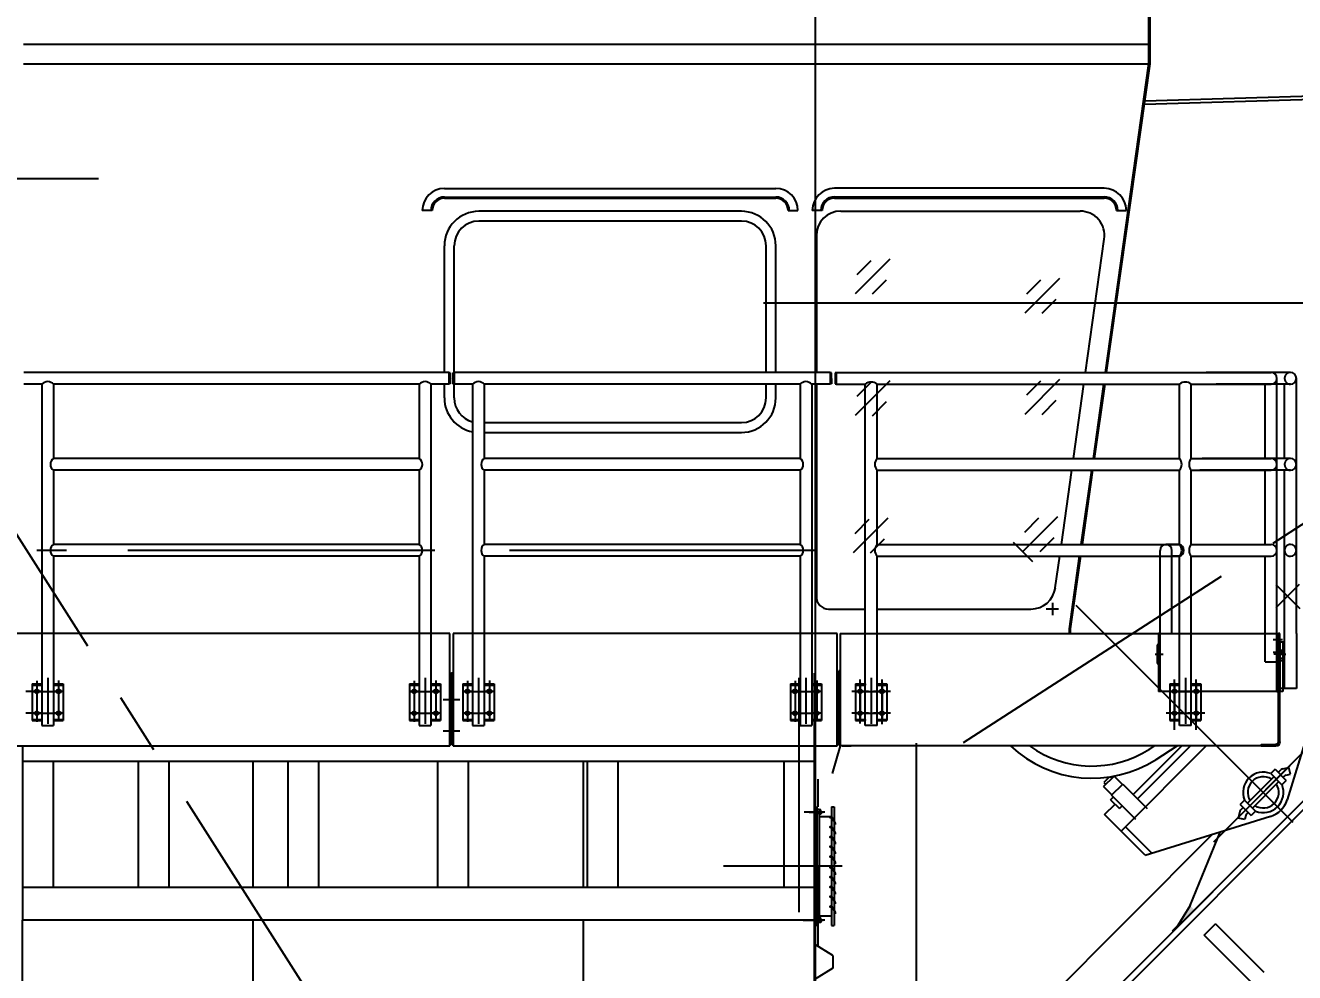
# Model space of a CAD drawing. Header units: millimetres. Extents: x 0 to 42000, y 0 to 29700.
# Drawn here: x 17297 to 22467, y 15106 to 18962 of the extents above; entities that cross this region are included whole.
import ezdxf

# ---------------------------------------------------------------- set-up
doc = ezdxf.new("R2010")
doc.units = ezdxf.units.MM
doc.header["$LTSCALE"] = 1000
for name, pattern in [('F', [0.75, 0.5, -0.25]), ('G', [2, 1.25, -0.25, 0.25, -0.25]), ('K', [2.5, 1.25, -0.25, 0.25, -0.25, 0.25, -0.25])]:
    doc.linetypes.add(name, pattern=pattern)
for name, color, linetype in [('01', 7, 'Continuous'), ('02', 1, 'Continuous'), ('04', 2, 'F'), ('05', 142, 'G'), ('07', 6, 'K'), ('08', 1, 'Continuous')]:
    doc.layers.add(name, color=color, linetype=linetype)
doc.styles.get("Standard").update_dxf_attribs({"font": 'isocp', "width": 0.707, "bigfont": 'intecad.shx'})
doc.dimstyles.new('INTE', dxfattribs={"dimscale": 100, "dimtxt": 3.5, "dimasz": 3, "dimexe": 3, "dimexo": 0, "dimgap": 1, "dimtad": 1, "dimdec": 0, "dimdsep": 46, "dimtxsty": 'Standard', "dimcen": 0, "dimclrd": 1, "dimclre": 1, "dimclrt": 3, "dimaunit": 1, "dimadec": 0, "dimazin": 0, "dimtfac": 1, "dimtmove": 0, "dimatfit": 0, "dimfxl": 1, "dimarcsym": 0})
doc.dimstyles.new('INTE$2', dxfattribs={"dimscale": 100, "dimtxt": 3.5, "dimasz": 3, "dimexe": 3, "dimexo": 0, "dimgap": 1, "dimtad": 1, "dimtih": 1, "dimtoh": 1, "dimdec": 0, "dimdsep": 46, "dimtxsty": 'Standard', "dimcen": 0, "dimclrd": 1, "dimclre": 1, "dimclrt": 3, "dimaunit": 1, "dimadec": 0, "dimazin": 0, "dimtfac": 1, "dimtmove": 0, "dimatfit": 0, "dimfxl": 1, "dimarcsym": 0})

# ---------------------------------------------------------------- blocks, each defined once
blk = doc.blocks.new('EWR')
at = {"layer": '01'}
blk.add_hatch(color=256, dxfattribs=at).paths.add_polyline_path([(56546.9, 22648.7), (56490.8, 22557.3), (56564.6, 22631.1)])
for p, q in [((55092.2, 22444.9), (55017, 22491.8)), ((55092.2, 22444.9), (55092.2, 22393.9)), ((55092.2, 22393.9), (55017, 22347.1))]:
    blk.add_line(p, q)
for p, q in [((56362.6, 25924.2), (59206.7, 26009)), ((56360.8, 25911.1), (59207.3, 25996)), ((55017, 21083.5), (59575, 25641.5)), ((57092.5, 23563.4), (56942.4, 23079.3)), ((55431.2, 23310.4), (55431.2, 22270.7)), ((56265.8, 22951.7), (56612.9, 23298.8)), ((56333.2, 23082.7), (56549.3, 23298.8)), ((56381.8, 23285.4), (56402.6, 23298.8)), ((55031.2, 23163.8), (55031.2, 23050.1)), ((56194.7, 23132.9), (56237.7, 23175.9)), ((56217.5, 23172.1), (56195.3, 23149.9)), ((56223.1, 23172.9), (56228.9, 23167.1)), ((56237.7, 23175.9), (56271.6, 23142)), ((56781.3, 23065.6), (56888.8, 23173.1)), ((56893.8, 23203.5), (56876.1, 23185.8)), ((56906.5, 23190.7), (56918.4, 23202.7)), ((56923.4, 23205.4), (56949.4, 23211)), ((56926.3, 23170.9), (56932.4, 23177.1)), ((56937.3, 23179.8), (56955.4, 23183.7)), ((56955.4, 23183.7), (56949.4, 23211)), ((56194.7, 23132.9), (56228.6, 23099)), ((56195.3, 23149.9), (56203.5, 23141.7)), ((56227.5, 23097.8), (56272.8, 23143.1)), ((56272.8, 23143.1), (56371.7, 23044.1)), ((56908.6, 23153.3), (56801.1, 23045.8)), ((56326.5, 22998.8), (56227.5, 23097.8)), ((56750.9, 23060.6), (56768.6, 23078.3)), ((56265.8, 22951.7), (56198.7, 23018.9)), ((56364, 22853.6), (56875.1, 23012)), ((56749, 23031), (56743.3, 23005)), ((56763.7, 23047.9), (56751.7, 23036)), ((56774.6, 23017), (56770.7, 22999)), ((56783.5, 23028.1), (56777.3, 23022)), ((56283.5, 22969.4), (56391, 22861.9)), ((56770.7, 22999), (56743.3, 23005)), ((56364, 22853.6), (56265.8, 22951.7)), ((55031.2, 22808.8), (55031.2, 22483)), ((56509.9, 22576.3), (56630.3, 22696.8)), ((56546.9, 22648.7), (56490.8, 22557.3)), ((56848.2, 22375.9), (56650.2, 22573.8)), ((56803, 22330.6), (56605, 22528.6))]:
    blk.add_line(p, q, dxfattribs=at)
at = {"layer": '01', "color": 7, "linetype": 'Continuous'}
for p, q in [((55038.9, 21070), (59578.5, 25609.5)), ((56315.5, 23100.4), (56513.9, 23298.8)), ((56402.6, 23298.8), (56381.8, 23285.4)), ((56408.5, 23243.8), (56494, 23298.8)), ((56599, 22665.4), (57157.6, 23224.1)), ((56876.1, 23185.8), (56921.3, 23140.5)), ((56893.8, 23203.5), (56939, 23158.2)), ((56921.3, 23140.5), (56939, 23158.2)), ((56198.7, 23018.9), (56241.5, 23061.7)), ((56223.5, 23079.7), (56234.6, 23090.8)), ((56223.5, 23079.7), (56259.1, 23044)), ((56750.9, 23060.6), (56796.2, 23015.4)), ((56768.6, 23078.3), (56813.9, 23033)), ((56270.2, 23055.1), (56259.1, 23044)), ((56813.9, 23033), (56796.2, 23015.4)), ((55492.3, 21792.1), (56639, 22938.8)), ((56546.9, 22648.7), (56669, 22948.1)), ((56477.4, 22543.8), (56572.1, 22638.5)), ((56475.3, 22546), (56497.5, 22568.2)), ((56605, 22528.6), (56650.2, 22573.8))]:
    blk.add_line(p, q, dxfattribs=at)
for centre, radius, start, end in [((56147.4, 23649.5), 482.5, 226.6149, 302.7727), ((56845, 23109.4), 82.5, 67.8961, 202.1039), ((56845, 23109.4), 82.5, 247.8961, 22.1039), ((56845, 23109.4), 102, 287.1939, 342.8061)]:
    blk.add_arc(centre, radius, start, end, dxfattribs=at)
at = {"layer": '01'}
for centre, radius, start, end in [((56147.4, 23649.5), 433, 234.0797, 302.7727), ((56845, 23109.4), 63.5, 57.7368, 212.2632), ((56925.5, 23195.6), 10, 102.3326, 135), ((56939.5, 23170), 10, 102.3326, 135), ((56845, 23109.4), 63.5, 237.7368, 32.2632), ((56758.8, 23028.9), 10, 135, 167.6674), ((56784.4, 23014.9), 10, 135, 167.6674)]:
    blk.add_arc(centre, radius, start, end, dxfattribs=at)
at = {"layer": '05', "color": 142, "linetype": 'G'}
for p, q in [((54207.4, 20332.2), (49635.5, 27501.7)), ((56967.4, 22987), (55827.7, 24126.6)), ((56644.3, 22908.7), (57067.8, 23332.3)), ((56714.5, 22978.9), (56954.6, 23219.1))]:
    blk.add_line(p, q, dxfattribs=at)
at = {"layer": '05'}
for p, q in [((52100.2, 25607.4), (51268.9, 25607.4)), ((56991.2, 23955.6), (56896.8, 23861.2)), ((56896.8, 23955.6), (56994, 23858.4))]:
    blk.add_line(p, q, dxfattribs=at)
at = {"layer": '05', "color": 4, "linetype": 'G'}
blk.add_line((55623.8, 23312.4), (58702, 25294.1), dxfattribs=at)
blk = doc.blocks.new('lmn')
at = {"layer": '01', "color": 7, "linetype": 'Continuous'}
for p, q in [((61210.9, 16181.2), (61210.9, 16556.2)), ((61215.9, 16181.2), (61215.9, 16556.2)), ((56627.6, 16261.2), (61210.9, 16261.2)), ((56627.6, 16181.2), (61210.9, 16181.2)), ((61034.2, 14924.3), (61210.9, 16181.9)), ((61039.2, 14924.3), (61215.9, 16181.2)), ((61210.9, 16181.9), (61215.9, 16181.9)), ((58341.6, 15673.4), (59691.6, 15673.4)), ((61029.4, 15674.2), (59930.3, 15674.2)), ((58341.6, 15638.4), (59691.6, 15638.4)), ((58341.6, 15633.4), (59691.6, 15633.4)), ((59930.3, 15639.2), (61029.4, 15639.2)), ((59930.3, 15634.2), (61029.4, 15634.2)), ((58291.6, 15583.4), (58251.6, 15583.4)), ((59551.6, 15580.4), (58481.6, 15580.4)), ((59741.6, 15583.4), (59781.6, 15583.4)), ((59880.3, 15584.2), (59840.3, 15584.2)), ((59956.6, 15581.2), (60930.7, 15581.2)), ((61079.4, 15584.2), (61119.4, 15584.2)), ((59551.6, 15540.4), (58481.6, 15540.4)), ((59856.6, 15481.2), (59856.6, 14924.2)), ((60953.4, 14924.3), (61029.7, 15467.3)), ((58341.6, 14923.9), (58341.6, 15440.4)), ((58381.6, 14923.9), (58381.6, 15440.4)), ((59651.6, 14924.1), (59651.6, 15440.4)), ((59691.6, 14924.1), (59691.6, 15440.4)), ((60016, 15245.6), (60157.5, 15387)), ((60022.9, 15323.2), (60080.4, 15380.7)), ((60706.8, 15166.8), (60848.2, 15308.2)), ((60085.1, 15244), (60142.6, 15301.5)), ((60713.7, 15244.4), (60771.2, 15301.9)), ((60775.9, 15165.2), (60833.3, 15222.7)), ((60016, 14750), (60157.5, 14891.5)), ((60706.8, 14755.1), (60848.2, 14896.5)), ((60713.7, 14832.7), (60771.2, 14890.2)), ((58341.6, 14820.4), (58341.6, 14876.2)), ((58381.6, 14820.4), (58381.6, 14876.2)), ((59651.6, 14820.4), (59651.6, 14876.2)), ((59691.6, 14820.4), (59691.6, 14876.2)), ((59856.6, 14876.2), (59856.6, 14011.2)), ((60022.9, 14827.7), (60080.4, 14885.1)), ((60904.2, 14574.2), (60946.6, 14876.2)), ((60985, 14574.2), (61027.4, 14876.2)), ((60990, 14574.2), (61032.5, 14876.2)), ((60085.1, 14748.4), (60142.6, 14805.9)), ((60775.9, 14753.5), (60833.3, 14811)), ((58504.1, 14720.4), (59551.6, 14720.4)), ((58504.1, 14680.4), (59551.6, 14680.4)), ((60855, 14224.2), (60897.4, 14526.2)), ((60935.8, 14224.2), (60978.2, 14526.2)), ((60940.8, 14224.2), (60983.3, 14526.2)), ((60007.9, 14191.8), (60149.3, 14333.2)), ((60014.8, 14269.4), (60072.2, 14326.9)), ((60698.6, 14196.8), (60840.1, 14338.3)), ((60705.5, 14274.5), (60763, 14331.9)), ((60077, 14190.2), (60134.4, 14247.6)), ((60767.7, 14195.2), (60825.2, 14252.7)), ((60830.1, 14047.3), (60848.2, 14176.2)), ((60887.5, 13880.9), (60929, 14176.2)), ((60892.5, 13880.2), (60934.1, 14176.2)), ((59906.6, 13961.2), (60055.8, 13961.2)), ((60103.8, 13961.2), (60731, 13961.2)), ((60842.9, 13961.2), (60793.1, 13961.2)), ((60818, 13986.1), (60818, 13936.3)), ((60887.5, 13861.2), (60887.5, 13880.2)), ((60887.5, 13880.2), (60892.5, 13880.2)), ((60892.5, 13861.2), (60892.5, 13880.2))]:
    blk.add_line(p, q, dxfattribs=at)
for centre, radius, start, end in [((58341.6, 15583.4), 90, 90, 180), ((59691.6, 15583.4), 90, 0, 90), ((59930.3, 15584.2), 90, 90, 180), ((61029.4, 15584.2), 90, 0, 90), ((58341.6, 15583.4), 55, 90, 180), ((58341.6, 15583.4), 50, 90, 180), ((59691.6, 15583.4), 55, 0, 90), ((59691.6, 15583.4), 50, 0, 90), ((59930.3, 15584.2), 55, 90, 180), ((59930.3, 15584.2), 50, 90, 180), ((61029.4, 15584.2), 55, 0, 90), ((61029.4, 15584.2), 50, 0, 90), ((58481.6, 15440.4), 140, 90, 180), ((59551.6, 15440.4), 140, 0, 90), ((59956.6, 15481.2), 100, 90, 180), ((60930.7, 15481.2), 100, 352, 90), ((58481.6, 15440.4), 100, 90, 180), ((59551.6, 15440.4), 100, 0, 90), ((58481.6, 14820.4), 140, 180, 259.5054), ((58481.6, 14820.4), 100, 180, 255.2264), ((59551.6, 14820.4), 100, 270, 0), ((59551.6, 14820.4), 140, 270, 0), ((59906.6, 14011.2), 50, 180, 270), ((60730.9, 14061.5), 100.3, 270.0607, 351.8588)]:
    blk.add_arc(centre, radius, start, end, dxfattribs=at)
blk = doc.blocks.new('gv')
for p, q in [((64424.2, 17022.3), (64424.2, 13686.5)), ((63484.2, 16417.5), (63484.2, 16925.3)), ((64434.2, 16744.5), (64434.2, 16264.5)), ((63484.2, 14260.8), (63484.2, 16284.5)), ((61198.2, 13686.5), (62062.2, 13686.5)), ((62062.2, 13686.5), (62138.2, 13686.5)), ((64424.2, 13686.5), (62138.2, 13686.5))]:
    blk.add_line(p, q)
at = {"layer": '01', "color": 7, "linetype": 'Continuous'}
for p, q in [((64424.2, 13686.5), (64424.2, 17103)), ((62138.2, 16417.5), (62138.2, 16930)), ((63484.2, 16417.5), (63484.2, 16930)), ((61198.2, 13686.5), (61198.2, 16284.5)), ((62138.2, 13686.5), (62138.2, 16284.5)), ((63484.2, 13686.5), (63484.2, 16284.5)), ((60998.2, 15972.8), (60998.2, 16014.8)), ((60998.2, 16014.8), (61001.2, 16014.8)), ((61001.2, 15972.8), (61001.2, 16014.8)), ((61190.5, 15977.5), (61006.5, 15967.8)), ((61185.2, 16024.5), (61043.6, 15989.8)), ((61043.6, 15969.8), (61043.6, 15989.8)), ((61195.2, 16024.5), (61185.2, 16024.5)), ((61195.2, 15982.5), (61195.2, 16024.5)), ((61195.2, 16024.5), (61198.2, 16024.5)), ((61198.2, 15982.5), (61198.2, 16024.5)), ((61190.6, 15974.5), (61006.6, 15964.8)), ((61201.7, 15919.6), (61198.2, 15919.6)), ((64418.2, 14283.5), (64424.2, 14283.5)), ((61203.2, 13721.5), (61203.2, 13672.5)), ((61203.2, 13721.5), (61203.2, 13672.5)), ((64401.2, 13739.5), (64307.2, 13739.5)), ((64413.2, 13659.1), (64413.2, 13734.9)), ((64413.2, 13721.5), (64413.2, 13672.5)), ((64419.2, 13721.5), (64419.2, 13672.5)), ((64264.2, 13654.5), (61220.2, 13654.5)), ((61221.2, 13654.5), (61315.2, 13654.5)), ((64307.2, 13654.5), (64264.2, 13654.5)), ((64401.2, 13654.5), (64307.2, 13654.5))]:
    blk.add_line(p, q, dxfattribs=at)
at = {"layer": '01'}
for p, q in [((64424.2, 16744.5), (64434.2, 16744.5)), ((64424.2, 16264.5), (64434.2, 16264.5)), ((61198.2, 14941.5), (61165.1, 14941.5)), ((61165.1, 14926.2), (61198.2, 14926.2))]:
    blk.add_line(p, q, dxfattribs=at)
at = {"layer": '01', "color": 7, "linetype": 'Continuous', "ltscale": 1.25}
for p, q in [((64434.2, 16734.5), (64434.2, 16274.5)), ((64444.2, 16734.5), (64434.2, 16734.5)), ((64444.2, 16734.5), (64444.2, 16274.5)), ((64444.2, 16706.5), (64494.2, 16706.5)), ((64493.5, 16704.9), (64509.3, 16680)), ((64494.2, 16746.5), (64494.2, 16262.5)), ((64494.2, 16746.5), (64504.2, 16746.5)), ((64504.2, 16746.5), (64504.2, 16262.5)), ((64493.5, 16664.9), (64509.3, 16640)), ((64509.3, 16680), (64509.3, 16674.1)), ((64493.5, 16624.9), (64509.3, 16600)), ((64509.3, 16640), (64509.3, 16634.1)), ((64509.3, 16600), (64509.3, 16594.1)), ((64493.5, 16584.9), (64509.3, 16560)), ((64493.5, 16544.9), (64509.3, 16520)), ((64509.3, 16560), (64509.3, 16554.1)), ((64493.5, 16500.2), (64509.3, 16475.4)), ((64509.3, 16520), (64509.3, 16514.1)), ((64493.5, 16461.2), (64509.3, 16436.4)), ((64509.3, 16475.4), (64509.3, 16469.5)), ((64493.5, 16421.2), (64509.3, 16396.4)), ((64509.3, 16436.4), (64509.3, 16430.5)), ((64509.3, 16396.4), (64509.3, 16390.5)), ((64493.5, 16381.2), (64509.3, 16356.4)), ((64493.5, 16341.2), (64509.3, 16316.4)), ((64509.3, 16356.4), (64509.3, 16350.5)), ((64444.2, 16302.5), (64494.2, 16302.5)), ((64509.3, 16316.4), (64509.3, 16310.5)), ((64444.2, 16274.5), (64434.2, 16274.5)), ((64444.2, 16274.5), (64434.2, 16274.5)), ((64494.2, 16262.5), (64504.2, 16262.5))]:
    blk.add_line(p, q, dxfattribs=at)
at = {"layer": '01', "ltscale": 1.25}
for p, q in [((64450.6, 16733.4), (64444.2, 16733.4)), ((64444.2, 16733.4), (64444.2, 16724.5)), ((64444.2, 16729.5), (64450.6, 16729.5)), ((64444.2, 16715.6), (64444.2, 16724.5)), ((64444.2, 16719.5), (64450.6, 16719.5)), ((64450.6, 16715.6), (64444.2, 16715.6)), ((64450.6, 16724.5), (64450.6, 16733.4)), ((64450.6, 16724.5), (64450.6, 16715.6)), ((64444.2, 16293.4), (64444.2, 16284.5)), ((64450.6, 16293.4), (64444.2, 16293.4)), ((64444.2, 16289.5), (64450.6, 16289.5)), ((64450.6, 16284.5), (64450.6, 16293.4)), ((64444.2, 16275.6), (64444.2, 16284.5)), ((64444.2, 16279.5), (64450.6, 16279.5)), ((64450.6, 16275.6), (64444.2, 16275.6)), ((64450.6, 16284.5), (64450.6, 16275.6))]:
    blk.add_line(p, q, dxfattribs=at)
at = {"layer": '01', "color": 7, "linetype": 'Continuous', "ltscale": 2}
for p, q in [((61198.2, 15919.6), (61198.2, 13919.6)), ((61201.7, 15919.6), (61201.7, 13919.6)), ((61198.2, 13919.6), (61201.7, 13919.6))]:
    blk.add_line(p, q, dxfattribs=at)
at = {"layer": '01', "color": 7, "linetype": 'Continuous', "ltscale": 1.25}
for centre in [(64491, 16703.5), (64491, 16663.5), (64491, 16623.5), (64491, 16583.5), (64491, 16543.5), (64491, 16498.9), (64491, 16459.9), (64491, 16419.9), (64491, 16379.9), (64491, 16339.9)]:
    blk.add_circle(centre, 2.89, dxfattribs=at)
at = {"layer": '01'}
blk.add_circle((61165.1, 14933.8), 7.62, dxfattribs=at)
at = {"layer": '01', "color": 7, "linetype": 'Continuous'}
for centre, radius, start, end in [((61190.2, 15982.5), 5, 273, 0), ((61190.2, 15982.5), 8, 273, 0), ((61006.2, 15972.8), 8, 180, 273), ((61006.2, 15972.8), 5, 180, 273), ((64401.2, 13721.5), 18, 48.1897, 90), ((64401.2, 13721.5), 18, 0, 48.1897), ((61221.2, 13672.5), 18, 180, 228.1897), ((61221.2, 13672.5), 18, 228.1897, 270), ((64401.2, 13672.5), 18, 270, 311.8103), ((64401.2, 13672.5), 18, 311.8103, 0)]:
    blk.add_arc(centre, radius, start, end, dxfattribs=at)
at = {"layer": '05'}
for p, q in [((64424.2, 17103), (64424.2, 17290)), ((64467.3, 16724.5), (64394.3, 16724.5)), ((64406.5, 16724.5), (64413.3, 16724.5)), ((64536.8, 16504.5), (64209.6, 16504.5)), ((64467.3, 16284.5), (64394.3, 16284.5)), ((64406.5, 16284.5), (64413.3, 16284.5))]:
    blk.add_line(p, q, dxfattribs=at)
at = {"layer": '05', "ltscale": 1.25}
for p, q in [((64455.7, 16724.5), (64382.7, 16724.5)), ((64402.6, 16724.5), (64433.2, 16724.5)), ((64379.1, 16284.5), (64433.2, 16284.5))]:
    blk.add_line(p, q, dxfattribs=at)
at = {"layer": '05', "color": 4, "linetype": 'G', "ltscale": 1.25}
for p, q in [((64431.3, 16724.5), (64459.5, 16724.5)), ((64468, 16504.5), (64054.6, 16504.5)), ((64401, 16284.5), (64431.6, 16284.5)), ((64431.3, 16284.5), (64459.5, 16284.5))]:
    blk.add_line(p, q, dxfattribs=at)
at = {"layer": '07', "color": 6, "linetype": 'K', "ltscale": 1.25}
for p, q in [((64431.2, 16706.5), (64436.2, 16706.5)), ((64431.2, 16302.5), (64436.2, 16302.5))]:
    blk.add_line(p, q, dxfattribs=at)
blk = doc.blocks.new('A$C26CE4B0D')
at = {"layer": '01'}
for p, q in [((0, 16), (0, 457)), ((0, 457), (6, 457)), ((6, 16), (6, 457)), ((6, 411), (0, 411)), ((6, 305), (0, 305))]:
    blk.add_line(p, q, dxfattribs=at)
at = {"layer": '01', "color": 7, "linetype": 'Continuous'}
for p, q in [((76, 6), (16, 6)), ((76, 0), (16, 0)), ((76, 0), (76, 6))]:
    blk.add_line(p, q, dxfattribs=at)
at = {"layer": '01'}
for radius in [16, 10]:
    blk.add_arc((16, 16), radius, 180, 270, dxfattribs=at)
blk = doc.blocks.new('A$C767C39D7')
at = {"layer": '01'}
for p, q in [((11.2, 203), (11.2, 0)), ((11.2, 203), (23.2, 203)), ((23.2, 203), (23.2, 0)), ((23.2, 0), (11.2, 0))]:
    blk.add_line(p, q, dxfattribs=at)
at = {"layer": '04', "color": 2, "linetype": 'F'}
for p, q in [((11.2, 168.5), (23.2, 168.5)), ((11.2, 135.5), (23.2, 135.5)), ((11.2, 127), (23.2, 127))]:
    blk.add_line(p, q, dxfattribs=at)
at = {"layer": '05', "color": 4, "linetype": 'G'}
blk.add_line((0, 152), (35.4, 152), dxfattribs=at)
blk = doc.blocks.new('A$C1CCC7C28')
at = {"layer": '01', "color": 7, "linetype": 'Continuous'}
for p, q in [((0, 0), (0, 236)), ((476, 236), (0, 236)), ((476, 0), (476, 236)), ((0, 0), (476, 0))]:
    blk.add_line(p, q, dxfattribs=at)
blk = doc.blocks.new('789qr231faafqwwer')
at = {"layer": '01'}
for p, q in [((2881.8, 6148), (2538.9, 6148)), ((2881.8, 6099.7), (2578.6, 6099.7)), ((2881.8, 5797.8), (2521.7, 5797.8)), ((2881.8, 5749.5), (2512.6, 5749.5))]:
    blk.add_line(p, q, dxfattribs=at)
at = {"layer": '01', "color": 7, "linetype": 'Continuous'}
for p, q in [((2905.9, 5084.6), (2905.9, 6123.9)), ((2857.6, 5797.8), (2857.6, 6099.9)), ((2857.6, 5423.6), (2857.6, 5749.5)), ((2857.6, 5084.6), (2857.6, 5423.6)), ((2857.6, 4860.6), (2857.6, 5084.6)), ((2905.9, 5084.6), (2905.9, 4860.6)), ((2905.9, 4860.6), (2857.6, 4860.6))]:
    blk.add_line(p, q, dxfattribs=at)
at = {"layer": '01'}
for centre in [(2881.8, 6123.9), (2881.8, 5773.6), (2881.8, 5423.6)]:
    blk.add_arc(centre, 24.1, 270, 90, dxfattribs=at)
at = {"layer": '04', "color": 2, "linetype": 'F'}
for centre in [(2881.8, 6123.9), (2881.8, 5773.6), (2881.8, 5423.6)]:
    blk.add_arc(centre, 24.1, 90, 270, dxfattribs=at)
blk = doc.blocks.new('JGDA')
at = {"layer": '01', "color": 7, "linetype": 'Continuous'}
for p, q in [((18786.6, 8284.2), (18786.6, 7574.7)), ((22012.6, 8284.2), (22012.6, 7574.7)), ((18911.6, 8220.2), (18911.6, 7707.7)), ((19586.6, 8220.2), (19586.6, 7707.7)), ((19711.6, 8220.2), (19711.6, 7707.7)), ((20196.6, 8220.2), (20196.6, 7707.7)), ((20321.6, 8220.2), (20321.6, 7707.7)), ((20806.6, 8220.2), (20806.6, 7707.7)), ((20931.6, 8220.2), (20931.6, 7707.7)), ((21416.6, 8220.2), (21416.6, 7707.7)), ((21541.6, 8220.2), (21541.6, 7707.7)), ((21887.6, 8220.2), (21887.6, 7707.7)), ((18786.6, 7707.7), (22012.6, 7707.7)), ((18786.6, 7574.7), (22012.6, 7574.7))]:
    blk.add_line(p, q, dxfattribs=at)
at = {"layer": '01'}
blk.add_line((18786.6, 8220.2), (22012.6, 8220.2), dxfattribs=at)
at = {"layer": '05'}
blk.add_line((18850.6, 8561.5), (18850.6, 7607.8), dxfattribs=at)
blk = doc.blocks.new('*D133')
at = {"layer": '08', "color": 1, "lineweight": -2}
for p, q in [((20303.3, 17832.5), (34736.3, 17832.5)), ((34436.3, 17532.5), (34436.3, 8587.8)), ((21018.6, 8287.8), (34736.3, 8287.8))]:
    blk.add_line(p, q, dxfattribs=at)
at = {"layer": '08', "color": 1}
for points in [[(34386.3, 17532.5), (34486.3, 17532.5), (34436.3, 17832.5)], [(34386.3, 8587.8), (34486.3, 8587.8), (34436.3, 8287.8)]]:
    blk.add_solid(points, dxfattribs=at)
at = {"layer": 'DEFPOINTS', "color": 0}
for p in [(20303.3, 17832.5), (21018.6, 8287.8), (34436.3, 8287.8)]:
    blk.add_point(p, dxfattribs=at)
at = {"layer": '08', "color": 3, "insert": (34161.3, 12744.8), "char_height": 350, "attachment_point": 5, "rotation": 90}
blk.add_mtext('U', dxfattribs=at)
blk = doc.blocks.new('*D134')
at = {"layer": '08', "color": 1, "lineweight": -2}
blk.add_line((20696, 13051.5), (26538, 13051.5), dxfattribs=at)
for start, end in [(25.5133, 41.9972), (3.0028, 19.5511)]:
    blk.add_arc((20513.1, 13051.5), 5724.8, start, end, dxfattribs=at)
at = {"layer": '08', "color": 1}
for points in [[(24731.4, 16847.5), (24804, 16916.4), (24561.2, 17099.6)], [(26280.1, 13352.7), (26180.1, 13350.1), (26238, 13051.5)]]:
    blk.add_solid(points, dxfattribs=at)
at = {"layer": 'DEFPOINTS', "color": 0}
for p in [(33330.8, 25869.2), (26042.9, 14533.2), (19595.5, 13051.5), (20696, 13051.5), (20284, 12822.4)]:
    blk.add_point(p, dxfattribs=at)
at = {"layer": '08', "color": 3, "insert": (25802.2, 15242.3), "char_height": 350, "attachment_point": 5}
blk.add_mtext('α', dxfattribs=at)
blk = doc.blocks.new('*D138')
at = {"layer": '08', "color": 1, "lineweight": -2}
for p, q in [((17008.8, 23638.7), (17008.8, 25040.5)), ((20515, 13051.5), (20515, 25040.5)), ((20215, 24740.5), (17308.8, 24740.5))]:
    blk.add_line(p, q, dxfattribs=at)
at = {"layer": '08', "color": 1}
for points in [[(17308.8, 24790.5), (17308.8, 24690.5), (17008.8, 24740.5)], [(20215, 24790.5), (20215, 24690.5), (20515, 24740.5)]]:
    blk.add_solid(points, dxfattribs=at)
at = {"layer": 'DEFPOINTS', "color": 0}
for p in [(17008.8, 24740.5), (17008.8, 23638.7), (20515, 13051.5)]:
    blk.add_point(p, dxfattribs=at)
at = {"layer": '08', "color": 3, "insert": (18761.9, 25015.5), "char_height": 350, "attachment_point": 5}
blk.add_mtext('P', dxfattribs=at)

msp = doc.modelspace()

# ---------------------------------------------------------------- linework, layer by layer
for p, q in [((19021.6, 17549.4), (19021.6, 17501.4)), ((19026.6, 17547.4), (19021.6, 17547.4)), ((19026.6, 17525.4), (19026.6, 17547.4)), ((19038.1, 17525.4), (19038.1, 17547.4)), ((19038.1, 17547.4), (19043.1, 17547.4)), ((19038.1, 17547.4), (19043.1, 17547.4)), ((19043.1, 17549.4), (19043.1, 17501.4)), ((20575.1, 17549.4), (20575.1, 17501.4)), ((20580.1, 17547.4), (20575.1, 17547.4)), ((20580.1, 17525.4), (20580.1, 17547.4)), ((19026.6, 17503.4), (19021.6, 17503.4)), ((19026.6, 17525.4), (19026.6, 17503.4)), ((19038.1, 17525.4), (19038.1, 17503.4)), ((19038.1, 17503.4), (19043.1, 17503.4)), ((20580.1, 17503.4), (20575.1, 17503.4)), ((20580.1, 17525.4), (20580.1, 17503.4)), ((19026.6, 16325.4), (19026.6, 16043.4)), ((19032.6, 16325.4), (19032.6, 16043.4)), ((19032.6, 16325.4), (19032.6, 16043.4)), ((19038.6, 16334.4), (19038.6, 16043.4)), ((17324.1, 16281.4), (17324.1, 16132.4)), ((17324.1, 16281.4), (17363.6, 16281.4)), ((17324.1, 16276.4), (17363.6, 16276.4)), ((17346.1, 16276.4), (17346.1, 16281.4)), ((17362.7, 16281.4), (17362.7, 16276.4)), ((17411.6, 16281.4), (17451.1, 16281.4)), ((17411.6, 16276.4), (17451.1, 16276.4)), ((17412.4, 16281.4), (17412.4, 16276.4)), ((17429.1, 16276.4), (17429.1, 16281.4)), ((17451.1, 16281.4), (17451.1, 16132.4)), ((18861.1, 16281.4), (18861.1, 16132.4)), ((18861.1, 16281.4), (18900.6, 16281.4)), ((18861.1, 16276.4), (18900.6, 16276.4)), ((18883.1, 16276.4), (18883.1, 16281.4)), ((18899.7, 16281.4), (18899.7, 16276.4)), ((18948.6, 16281.4), (18988.1, 16281.4)), ((18948.6, 16276.4), (18988.1, 16276.4)), ((18949.4, 16281.4), (18949.4, 16276.4)), ((18966.1, 16276.4), (18966.1, 16281.4)), ((18988.1, 16281.4), (18988.1, 16132.4)), ((19078.6, 16281.4), (19078.6, 16132.4)), ((19078.6, 16281.4), (19118.1, 16281.4)), ((19078.6, 16276.4), (19118.1, 16276.4)), ((19100.6, 16276.4), (19100.6, 16281.4)), ((19117.2, 16281.4), (19117.2, 16276.4)), ((19166.1, 16281.4), (19205.6, 16281.4)), ((19166.1, 16276.4), (19205.6, 16276.4)), ((19166.9, 16281.4), (19166.9, 16276.4)), ((19183.6, 16276.4), (19183.6, 16281.4)), ((19205.6, 16281.4), (19205.6, 16132.4)), ((20412.6, 16281.4), (20412.6, 16132.4)), ((20412.6, 16281.4), (20452.1, 16281.4)), ((20412.6, 16276.4), (20452.1, 16276.4)), ((20434.6, 16276.4), (20434.6, 16281.4)), ((20451.2, 16281.4), (20451.2, 16276.4)), ((20500.1, 16281.4), (20539.6, 16281.4)), ((20500.1, 16276.4), (20539.6, 16276.4)), ((20500.9, 16281.4), (20500.9, 16276.4)), ((20517.6, 16276.4), (20517.6, 16281.4)), ((20539.6, 16281.4), (20539.6, 16132.4)), ((20678.2, 16281.4), (20678.2, 16132.4)), ((20678.2, 16281.4), (20717.7, 16281.4)), ((20678.2, 16276.4), (20717.7, 16276.4)), ((20700.2, 16276.4), (20700.2, 16281.4)), ((20716.8, 16281.4), (20716.8, 16276.4)), ((20765.7, 16281.4), (20805.2, 16281.4)), ((20765.7, 16276.4), (20805.2, 16276.4)), ((20766.5, 16281.4), (20766.5, 16276.4)), ((20783.2, 16276.4), (20783.2, 16281.4)), ((20805.2, 16281.4), (20805.2, 16132.4)), ((21958.2, 16281.4), (21958.2, 16132.4)), ((21958.2, 16281.4), (21997.7, 16281.4)), ((21958.2, 16276.4), (21997.7, 16276.4)), ((21980.2, 16276.4), (21980.2, 16281.4)), ((21996.8, 16281.4), (21996.8, 16276.4)), ((22045.7, 16281.4), (22085.2, 16281.4)), ((22045.7, 16276.4), (22085.2, 16276.4)), ((22046.5, 16281.4), (22046.5, 16276.4)), ((22063.2, 16276.4), (22063.2, 16281.4)), ((22085.2, 16281.4), (22085.2, 16132.4)), ((17324.1, 16137.4), (17363.6, 16137.4)), ((17324.1, 16132.4), (17363.6, 16132.4)), ((17346.1, 16132.4), (17346.1, 16137.4)), ((17362.7, 16137.4), (17362.7, 16132.4)), ((17411.6, 16137.4), (17451.1, 16137.4)), ((17411.6, 16132.4), (17451.1, 16132.4)), ((17412.4, 16137.4), (17412.4, 16132.4)), ((17429.1, 16132.4), (17429.1, 16137.4)), ((18861.1, 16137.4), (18900.6, 16137.4)), ((18861.1, 16132.4), (18900.6, 16132.4)), ((18883.1, 16132.4), (18883.1, 16137.4)), ((18899.7, 16137.4), (18899.7, 16132.4)), ((18948.6, 16137.4), (18988.1, 16137.4)), ((18948.6, 16132.4), (18988.1, 16132.4)), ((18949.4, 16137.4), (18949.4, 16132.4)), ((18966.1, 16132.4), (18966.1, 16137.4)), ((19078.6, 16137.4), (19118.1, 16137.4)), ((19078.6, 16132.4), (19118.1, 16132.4)), ((19100.6, 16132.4), (19100.6, 16137.4)), ((19117.2, 16137.4), (19117.2, 16132.4)), ((19166.1, 16137.4), (19205.6, 16137.4)), ((19166.1, 16132.4), (19205.6, 16132.4)), ((19166.9, 16137.4), (19166.9, 16132.4)), ((19183.6, 16132.4), (19183.6, 16137.4)), ((20412.6, 16137.4), (20452.1, 16137.4)), ((20412.6, 16132.4), (20452.1, 16132.4)), ((20434.6, 16132.4), (20434.6, 16137.4)), ((20451.2, 16137.4), (20451.2, 16132.4)), ((20500.1, 16137.4), (20539.6, 16137.4)), ((20500.1, 16132.4), (20539.6, 16132.4)), ((20500.9, 16137.4), (20500.9, 16132.4)), ((20517.6, 16132.4), (20517.6, 16137.4)), ((20678.2, 16137.4), (20717.7, 16137.4)), ((20678.2, 16132.4), (20717.7, 16132.4)), ((20700.2, 16132.4), (20700.2, 16137.4)), ((20716.8, 16137.4), (20716.8, 16132.4)), ((20765.7, 16137.4), (20805.2, 16137.4)), ((20765.7, 16132.4), (20805.2, 16132.4)), ((20766.5, 16137.4), (20766.5, 16132.4)), ((20783.2, 16132.4), (20783.2, 16137.4)), ((21958.2, 16137.4), (21997.7, 16137.4)), ((21958.2, 16132.4), (21997.7, 16132.4)), ((21980.2, 16132.4), (21980.2, 16137.4)), ((21996.8, 16137.4), (21996.8, 16132.4)), ((22045.7, 16137.4), (22085.2, 16137.4)), ((22045.7, 16132.4), (22085.2, 16132.4)), ((22046.5, 16137.4), (22046.5, 16132.4)), ((22063.2, 16132.4), (22063.2, 16137.4))]:
    msp.add_line(p, q)
for centre in [(17343.1, 16251.4), (17343.1, 16251.4), (17432.1, 16251.4), (17432.1, 16251.4), (18880.1, 16251.4), (18880.1, 16251.4), (18969.1, 16251.4), (18969.1, 16251.4), (19097.6, 16251.4), (19097.6, 16251.4), (19186.6, 16251.4), (19186.6, 16251.4), (20431.6, 16251.4), (20431.6, 16251.4), (20520.6, 16251.4), (20520.6, 16251.4), (20697.2, 16251.4), (20697.2, 16251.4), (20786.2, 16251.4), (20786.2, 16251.4), (21977.2, 16251.4), (21977.2, 16251.4), (22066.2, 16251.4), (22066.2, 16251.4), (17343.1, 16162.4), (17432.1, 16162.4), (18880.1, 16162.4), (18969.1, 16162.4), (19097.6, 16162.4), (19186.6, 16162.4), (20431.6, 16162.4), (20520.6, 16162.4), (20697.2, 16162.4), (20697.2, 16162.4), (20786.2, 16162.4), (20786.2, 16162.4), (21977.2, 16162.4), (21977.2, 16162.4), (22066.2, 16162.4), (22066.2, 16162.4)]:
    msp.add_circle(centre, 8)
for centre, radius, start, end in [((19018.6, 16043.4), 14, 302.3924, 0), ((19018.6, 16043.4), 8, 339.6359, 0), ((19046.6, 16043.4), 14, 180, 235.1501)]:
    msp.add_arc(centre, radius, start, end)
at = {"layer": '01', "color": 7, "linetype": 'Continuous'}
for p, q in [((19021.6, 17549.4), (17290.6, 17549.4)), ((20575.1, 17549.4), (19043.1, 17549.4)), ((20599.7, 17549.4), (22370.7, 17549.6)), ((17363.6, 17501.4), (17290.6, 17501.4)), ((17363.6, 17501.4), (17363.6, 17151.4)), ((18363.6, 17501.4), (17411.6, 17501.4)), ((17411.6, 17501.4), (17411.6, 17199.4)), ((18900.6, 17501.4), (18363.6, 17501.4)), ((18900.6, 17501.4), (18900.6, 17199.4)), ((19021.6, 17501.4), (18948.6, 17501.4)), ((18948.6, 17501.4), (18948.6, 17151.4)), ((19118.1, 17501.4), (19043.1, 17501.4)), ((19118.1, 17501.4), (19118.1, 17151.4)), ((20118.1, 17501.4), (19166.1, 17501.4)), ((19166.1, 17501.4), (19166.1, 17199.4)), ((20452.1, 17501.4), (20118.1, 17501.4)), ((20452.1, 17501.4), (20452.1, 17199.4)), ((20575.1, 17501.4), (20500.1, 17501.4)), ((20575.1, 17501.4), (20500.1, 17501.4)), ((20500.1, 17501.4), (20500.1, 17151.4)), ((20599.7, 17501.4), (20717.7, 17501.4)), ((20717.7, 17151.4), (20717.7, 17501.4)), ((20765.7, 17501.4), (21099.7, 17501.4)), ((20765.7, 17199.4), (20765.7, 17501.4)), ((21099.7, 17501.4), (21417.7, 17501.4)), ((21417.7, 17501.4), (21997.7, 17501.4)), ((21997.7, 17199.4), (21997.7, 17501.4)), ((22045.7, 17501.4), (22165.7, 17501.4)), ((22045.7, 17199.4), (22045.7, 17501.4)), ((22165.7, 17501.4), (22370.7, 17501.6)), ((22346.7, 17199.4), (22346.7, 17501.4)), ((22394.7, 16371.9), (22394.7, 17525.6)), ((18363.6, 17199.4), (17411.6, 17199.4)), ((18900.6, 17199.4), (18363.6, 17199.4)), ((20118.1, 17199.4), (19166.1, 17199.4)), ((20452.1, 17199.4), (20118.1, 17199.4)), ((20765.7, 17199.4), (21417.7, 17199.4)), ((21417.7, 17199.4), (21997.7, 17199.4)), ((22045.7, 17199.4), (22117.7, 17199.4)), ((17363.6, 17151.4), (17363.6, 16801.4)), ((17363.6, 17151.4), (17363.6, 16801.4)), ((18363.6, 17151.4), (17411.6, 17151.4)), ((17411.6, 17151.4), (17411.6, 16849.4)), ((18900.6, 17151.4), (18363.6, 17151.4)), ((18900.6, 17151.4), (18900.6, 16849.4)), ((18900.6, 17151.4), (18900.6, 16849.4)), ((18948.6, 17151.4), (18948.6, 16849.4)), ((19118.1, 17151.4), (19118.1, 16801.4)), ((19118.1, 17151.4), (19118.1, 16801.4)), ((20118.1, 17151.4), (19166.1, 17151.4)), ((19166.1, 17151.4), (19166.1, 16849.4)), ((20452.1, 17151.4), (20118.1, 17151.4)), ((20452.1, 17151.4), (20452.1, 16849.4)), ((20452.1, 17151.4), (20452.1, 16849.4)), ((20500.1, 17151.4), (20500.1, 16849.4)), ((20717.7, 16849.4), (20717.7, 17151.4)), ((20765.7, 17151.4), (21417.7, 17151.4)), ((20765.7, 16849.4), (20765.7, 17151.4)), ((21417.7, 17151.4), (21997.7, 17151.4)), ((21997.7, 16849.4), (21997.7, 17151.4)), ((22045.7, 17151.4), (22117.7, 17151.4)), ((22045.7, 16849.4), (22045.7, 17151.4)), ((22346.7, 16849.4), (22346.7, 17151.4)), ((18363.6, 16849.4), (17411.6, 16849.4)), ((18900.6, 16849.4), (18363.6, 16849.4)), ((18948.6, 16849.4), (18948.6, 16112.4)), ((20118.1, 16849.4), (19166.1, 16849.4)), ((20452.1, 16849.4), (20118.1, 16849.4)), ((20500.1, 16849.4), (20500.1, 16112.4)), ((20717.7, 16112.4), (20717.7, 16849.4)), ((20765.7, 16849.4), (21417.7, 16849.4)), ((21417.7, 16849.4), (21997.7, 16849.4)), ((22045.7, 16849.4), (22117.7, 16849.4)), ((17363.6, 16801.4), (17363.6, 16112.4)), ((18363.6, 16801.4), (17411.6, 16801.4)), ((17411.6, 16801.4), (17411.6, 16112.4)), ((18900.6, 16801.4), (18363.6, 16801.4)), ((18900.6, 16801.4), (18900.6, 16112.4)), ((19118.1, 16801.4), (19118.1, 16112.4)), ((20118.1, 16801.4), (19166.1, 16801.4)), ((19166.1, 16801.4), (19166.1, 16112.4)), ((20452.1, 16801.4), (20118.1, 16801.4)), ((20452.1, 16801.4), (20452.1, 16112.4)), ((20765.7, 16801.4), (21417.7, 16801.4)), ((20765.7, 16112.4), (20765.7, 16801.4)), ((21417.7, 16801.4), (21997.7, 16801.4)), ((21997.7, 16112.4), (21997.7, 16801.4)), ((22045.7, 16801.4), (22117.7, 16801.4)), ((22045.7, 16112.4), (22045.7, 16801.4)), ((22346.7, 16371.9), (22346.7, 16801.4)), ((21912.5, 16486.4), (21912.5, 16250.4)), ((21918.5, 16486.4), (21912.5, 16486.4)), ((22394.5, 16486.4), (22400.5, 16486.4)), ((22400.5, 16486.4), (22400.5, 16250.4)), ((22400.5, 16262.4), (22400.5, 16452.4)), ((22400.5, 16452.4), (22425.8, 16452.4)), ((22400.7, 16485.5), (22400.7, 16383.5)), ((21907.5, 16440.4), (21907.5, 16364.4)), ((21912.5, 16440.4), (21907.5, 16440.4)), ((21907.5, 16364.4), (21912.5, 16364.4)), ((21918.5, 16250.4), (21912.5, 16250.4)), ((22394.5, 16250.4), (22400.5, 16250.4)), ((22425.5, 16262.4), (22400.5, 16262.4)), ((20765.7, 16112.4), (20717.7, 16112.4)), ((22045.7, 16112.4), (21997.7, 16112.4))]:
    msp.add_line(p, q, dxfattribs=at)
at = {"layer": '01'}
for p, q in [((20599.7, 17547.4), (20594.7, 17547.4)), ((20594.7, 17547.4), (20594.7, 17503.4)), ((20599.7, 17549.4), (20599.7, 17501.4)), ((20594.7, 17503.4), (20599.7, 17503.4)), ((22117.7, 17199.4), (22370.7, 17199.4)), ((22117.7, 17151.4), (22370.7, 17151.4)), ((21918.5, 16486.4), (21918.5, 16825.4)), ((21997.1, 16849.4), (21942.5, 16849.4)), ((21966.5, 16486.4), (21966.5, 16825.4)), ((22117.7, 16849.4), (22370.7, 16849.4)), ((21998.2, 16801.4), (21966.5, 16801.4)), ((22117.7, 16801.4), (22370.7, 16801.4)), ((19026.1, 16486.4), (17262.1, 16486.4)), ((19026.1, 16029.4), (19026.1, 16486.4)), ((20603.6, 16486.4), (19038.6, 16486.4)), ((20603.6, 16486.4), (19038.6, 16486.4)), ((19038.6, 16486.4), (19038.6, 16029.4)), ((20603.6, 16029.4), (20603.6, 16486.4)), ((20615.5, 16486.4), (22400.5, 16486.4)), ((20615.5, 16486.4), (20615.5, 16029.4)), ((22400.7, 16485.5), (22394.7, 16485.5)), ((22400.5, 16486.4), (22400.5, 16029.4)), ((22346.7, 16371.9), (22394.7, 16371.9)), ((22400.7, 16383.5), (22394.7, 16383.5)), ((19026.6, 16325.4), (19032.6, 16325.4)), ((19038.6, 16325.4), (19032.6, 16325.4)), ((20603.6, 16334.4), (20603.6, 16043.4)), ((20603.6, 16325.4), (20609.6, 16325.4)), ((20609.6, 16334.4), (20609.6, 16043.4)), ((20615.5, 16334.4), (20609.6, 16334.4)), ((20609.6, 16325.4), (20609.6, 16043.4)), ((17363.6, 16112.4), (17411.6, 16112.4)), ((18900.6, 16112.4), (18948.6, 16112.4)), ((19118.1, 16112.4), (19166.1, 16112.4)), ((20452.1, 16112.4), (20500.1, 16112.4)), ((17255.6, 16029.4), (17340.9, 16029.4)), ((17262.1, 16029.4), (19026.1, 16029.4)), ((19038.6, 16029.4), (20603.6, 16029.4)), ((20615.5, 16029.4), (20582.7, 15917.4)), ((22400.5, 16029.4), (20615.5, 16029.4)), ((20623.6, 16029.4), (20660.6, 16029.4))]:
    msp.add_line(p, q, dxfattribs=at)
for centre in [(17343.1, 16251.4), (17432.1, 16251.4), (18880.1, 16251.4), (18969.1, 16251.4), (19097.6, 16251.4), (19186.6, 16251.4), (20431.6, 16251.4), (20520.6, 16251.4), (20697.2, 16251.4), (20786.2, 16251.4), (21977.2, 16251.4), (22066.2, 16251.4), (17343.1, 16162.4), (17432.1, 16162.4), (18880.1, 16162.4), (18969.1, 16162.4), (19097.6, 16162.4), (19186.6, 16162.4), (20431.6, 16162.4), (20520.6, 16162.4), (20697.2, 16162.4), (20786.2, 16162.4), (21977.2, 16162.4), (22066.2, 16162.4)]:
    msp.add_circle(centre, 8, dxfattribs=at)
at = {"layer": '01', "color": 7, "linetype": 'Continuous'}
for centre in [(17343.1, 16162.4), (17432.1, 16162.4), (18880.1, 16162.4), (18969.1, 16162.4), (19097.6, 16162.4), (19186.6, 16162.4), (20431.6, 16162.4), (20520.6, 16162.4)]:
    msp.add_circle(centre, 8, dxfattribs=at)
at = {"layer": '01'}
for centre, radius, start, end in [((22370.7, 17525.6), 24, 270, 90), ((20741.7, 17473.9), 36.5, 48.8879, 131.1121), ((22021.7, 17473.9), 36.5, 48.8879, 131.1121), ((20793.2, 17175.4), 36.5, 138.8879, 221.1121), ((21970.2, 17175.4), 36.5, 318.8879, 41.1121), ((22073.2, 17175.4), 36.5, 138.8879, 221.1121), ((22370.7, 17175.4), 24, 270, 90), ((20793.2, 16825.4), 36.5, 138.8879, 221.1121), ((21942.5, 16825.4), 24, 0, 180), ((21991.3, 16825.4), 24.7, 283.5495, 76.4505), ((21970.2, 16825.4), 36.5, 318.8879, 41.1121), ((22073.2, 16825.4), 36.5, 138.8879, 221.1121), ((22370.7, 16825.4), 24, 270, 90), ((20595.6, 16043.4), 14, 304.8499, 0), ((20623.6, 16043.4), 14, 180, 234.8329)]:
    msp.add_arc(centre, radius, start, end, dxfattribs=at)
at = {"layer": '01', "color": 7, "linetype": 'Continuous'}
for centre, radius, start, end in [((17387.6, 17479.8), 32.3, 41.9789, 138.0211), ((18924.6, 17479.8), 32.3, 41.9789, 138.0211), ((19142.1, 17479.8), 32.3, 41.9789, 138.0211), ((20476.1, 17479.8), 32.3, 41.9789, 138.0211), ((17427.3, 17175.4), 28.7, 123.1749, 236.8251), ((18884.9, 17175.4), 28.7, 303.1749, 56.8251), ((19181.8, 17175.4), 28.7, 123.1749, 236.8251), ((20436.4, 17175.4), 28.7, 303.1749, 56.8251), ((17427.3, 16825.4), 28.7, 123.1749, 236.8251), ((18884.9, 16825.4), 28.7, 303.1749, 56.8251), ((19181.8, 16825.4), 28.7, 123.1749, 236.8251), ((20436.4, 16825.4), 28.7, 303.1749, 56.8251)]:
    msp.add_arc(centre, radius, start, end, dxfattribs=at)
at = {"layer": '05'}
for p, q in [((18964.3, 16825.4), (17343.6, 16825.4)), ((20519, 16825.4), (19098.1, 16825.4)), ((17363.9, 16251.4), (17298.2, 16251.4)), ((17343.1, 16272.2), (17343.1, 16230.5)), ((17452.9, 16251.4), (17411.2, 16251.4)), ((17432.1, 16272.2), (17432.1, 16230.5)), ((18900.9, 16251.4), (18859.2, 16251.4)), ((18880.1, 16272.2), (18880.1, 16230.5)), ((18989.9, 16251.4), (18948.2, 16251.4)), ((18969.1, 16272.2), (18969.1, 16230.5)), ((19118.4, 16251.4), (19076.7, 16251.4)), ((19097.6, 16272.2), (19097.6, 16230.5)), ((19118.4, 16251.4), (19118.4, 16251.4)), ((19207.4, 16251.4), (19165.7, 16251.4)), ((19186.6, 16272.2), (19186.6, 16230.5)), ((20455.3, 16251.4), (20413.6, 16251.4)), ((20431.6, 16272.2), (20431.6, 16230.5)), ((20540.3, 16251.4), (20498.6, 16251.4)), ((20520.6, 16272.2), (20520.6, 16230.5)), ((20731.5, 16251.4), (20662.9, 16251.4)), ((20697.2, 16285.7), (20697.2, 16217.1)), ((20820.5, 16251.4), (20751.9, 16251.4)), ((20786.2, 16285.7), (20786.2, 16217.1)), ((22011.5, 16251.4), (21942.9, 16251.4)), ((21977.2, 16285.7), (21977.2, 16217.1)), ((22100.5, 16251.4), (22031.9, 16251.4)), ((22066.2, 16285.7), (22066.2, 16217.1)), ((17343.1, 16183.2), (17343.1, 16141.5)), ((17432.1, 16183.2), (17432.1, 16141.5)), ((18880.1, 16183.2), (18880.1, 16141.5)), ((18969.1, 16183.2), (18969.1, 16141.5)), ((19097.6, 16183.2), (19097.6, 16141.5)), ((19186.6, 16183.2), (19186.6, 16141.5)), ((20431.6, 16183.2), (20431.6, 16141.5)), ((20520.6, 16183.2), (20520.6, 16141.5)), ((20697.2, 16196.7), (20697.2, 16128.1)), ((20786.2, 16196.7), (20786.2, 16128.1)), ((21977.2, 16196.7), (21977.2, 16128.1)), ((22066.2, 16196.7), (22066.2, 16128.1)), ((17363.9, 16162.4), (17298.2, 16162.4)), ((17452.9, 16162.4), (17411.2, 16162.4)), ((18900.9, 16162.4), (18859.2, 16162.4)), ((18989.9, 16162.4), (18948.2, 16162.4)), ((19120.3, 16162.4), (19076.7, 16162.4)), ((19207.4, 16162.4), (19165.7, 16162.4)), ((20453.1, 16162.4), (20411.4, 16162.4)), ((20539.6, 16162.4), (20497.9, 16162.4)), ((20731.5, 16162.4), (20662.9, 16162.4)), ((20820.5, 16162.4), (20751.9, 16162.4)), ((22011.5, 16162.4), (21942.9, 16162.4)), ((22100.5, 16162.4), (22031.9, 16162.4))]:
    msp.add_line(p, q, dxfattribs=at)
at = {"layer": '05', "color": 4, "linetype": 'G'}
for p, q in [((22417.8, 16460.5), (22379.8, 16460.5)), ((21898.4, 16402.4), (21931.1, 16402.4)), ((22419.3, 16409.5), (22379.5, 16409.5)), ((22414.6, 16402.4), (22381.9, 16402.4)), ((17343.1, 16294.1), (17343.1, 16127.5)), ((17387.6, 16305.9), (17387.6, 16118.5)), ((17432.1, 16295.2), (17432.1, 16129.7)), ((18880.1, 16294.1), (18880.1, 16127.5)), ((18924.6, 16305.9), (18924.6, 16118.5)), ((18969.1, 16295.2), (18969.1, 16129.7)), ((19097.6, 16294.1), (19097.6, 16127.5)), ((19142.1, 16305.9), (19142.1, 16118.5)), ((19186.6, 16295.2), (19186.6, 16129.7)), ((20431.6, 16294.1), (20431.6, 16127.5)), ((20476.1, 16305.9), (20476.1, 16118.5)), ((20520.6, 16295.2), (20520.6, 16129.7)), ((20697.2, 16120.3), (20697.2, 16299.9)), ((20741.7, 16305.9), (20741.7, 16118.5)), ((20786.2, 16118.3), (20786.2, 16299.9)), ((21977.2, 16094.9), (21977.2, 16299.9)), ((22021.7, 16305.9), (22021.7, 16118.5)), ((22066.2, 16094.9), (22066.2, 16299.9)), ((17327.2, 16251.4), (17444.9, 16251.4)), ((17343.1, 16270.2), (17343.1, 16144.6)), ((17432.1, 16270.8), (17432.1, 16143.2)), ((18864.2, 16251.4), (18981.9, 16251.4)), ((18880.1, 16270.2), (18880.1, 16144.6)), ((18969.1, 16270.8), (18969.1, 16143.2)), ((19081.7, 16251.4), (19199.4, 16251.4)), ((19097.6, 16270.2), (19097.6, 16144.6)), ((19186.6, 16270.8), (19186.6, 16143.2)), ((20415.7, 16251.4), (20533.4, 16251.4)), ((20431.6, 16270.2), (20431.6, 16144.6)), ((20520.6, 16270.8), (20520.6, 16143.2)), ((20681.3, 16251.4), (20799, 16251.4)), ((20697.2, 16270.2), (20697.2, 16144.6)), ((20786.2, 16270.8), (20786.2, 16143.2)), ((21961.3, 16251.4), (22079, 16251.4)), ((21977.2, 16270.2), (21977.2, 16144.6)), ((22066.2, 16270.8), (22066.2, 16143.2)), ((19066.7, 16216.4), (18998.2, 16216.4)), ((17327.5, 16162.4), (17443.5, 16162.4)), ((18864.5, 16162.4), (18980.5, 16162.4)), ((19082, 16162.4), (19198, 16162.4)), ((20416, 16162.4), (20532, 16162.4)), ((20681.6, 16162.4), (20797.7, 16162.4)), ((21961.6, 16162.4), (22077.7, 16162.4)), ((19066.7, 16089.4), (18998.2, 16089.4))]:
    msp.add_line(p, q, dxfattribs=at)

# ---------------------------------------------------------------- block references
msp.add_blockref('gv', (-43913.6, -964.6))
at = {"layer": '01'}
for name, p in [('EWR', (-34506.1, -7269.4)), ('789qr231faafqwwer', (19568.2, 11401.7))]:
    msp.add_blockref(name, p, dxfattribs=at)
at = {"layer": '02', "xscale": -1}
msp.add_blockref('A$C1CCC7C28', (22394.5, 16250.4), dxfattribs=at)
at = {"layer": '04', "xscale": -1}
msp.add_blockref('A$C26CE4B0D', (22406.5, 16029.4), dxfattribs=at)
at = {"layer": '04'}
msp.add_blockref('A$C767C39D7', (22395.4, 16250.4), dxfattribs=at)
at = {"layer": '05', "xscale": -1}
msp.add_blockref('JGDA', (39297.2, 7745.1), dxfattribs=at)
at = {"layer": '07'}
msp.add_blockref('lmn', (-39338.1, 2625.2), dxfattribs=at)

# ---------------------------------------------------------------- dimensions: what is measured, and where the dimension line sits
at = {"layer": '08'}
dim = msp.add_angular_dim_2l(base=(26042.9, 14533.2), line1=((33330.8, 25869.2), (20284, 12822.4)), line2=((19595.5, 13051.5), (20696, 13051.5)), text='α', dimstyle='INTE$2', override={"dimgap": 1, "dimpost": '<>', "dimaunit": 1, "dimadec": 0, "dimazin": 2, "dimtol": 0, "dimlim": 0, "dimtp": 0, "dimtm": 0, "dimtfac": 0.7}, dxfattribs=at)
dim.commit()
dim.dimension.update_dxf_attribs({"geometry": '*D134', "text_midpoint": (25802.2, 15242.3)})
dim = msp.add_linear_dim(base=(17008.8, 24740.5), p1=(20515, 13051.5), p2=(17008.8, 23638.7), text='P', dimstyle='INTE', override={"dimgap": 1, "dimdec": 0, "dimzin": 8, "dimpost": '<>', "dimtol": 0, "dimlim": 0, "dimtp": 0, "dimtm": 0, "dimtfac": 0.7}, dxfattribs=at)
dim.commit()
dim.dimension.update_dxf_attribs({"geometry": '*D138', "text_midpoint": (18761.9, 25015.5)})
dim = msp.add_linear_dim(base=(34436.3, 8287.8), p1=(20303.3, 17832.5), p2=(21018.6, 8287.8), angle=90, text='U', dimstyle='INTE', override={"dimgap": 1, "dimdec": 0, "dimzin": 8, "dimpost": '<>', "dimtol": 0, "dimlim": 0, "dimtp": 0, "dimtm": 0, "dimtfac": 0.7}, dxfattribs=at)
dim.commit()
dim.dimension.update_dxf_attribs({"geometry": '*D133', "text_midpoint": (34436.3, 12744.8), "dimtype": 160})

doc.saveas('drawing.dxf')
